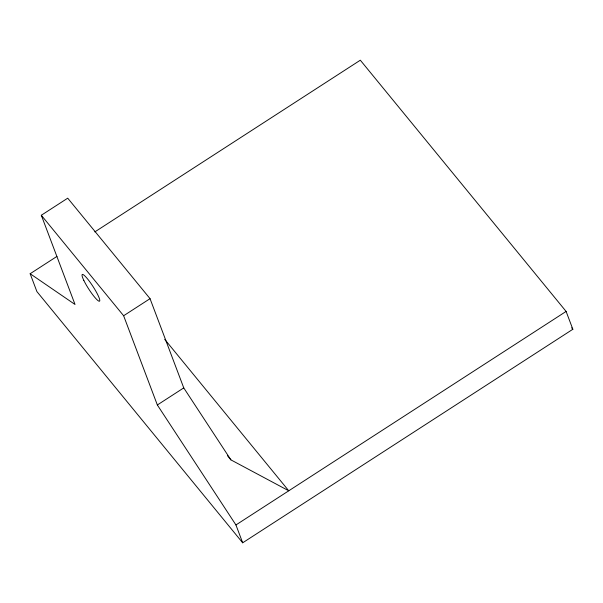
<?xml version="1.0" encoding="UTF-8"?>
<svg xmlns="http://www.w3.org/2000/svg" width="603" height="603" viewBox="0 0 603 603"><rect width="100%" height="100%" fill="white"/><g stroke="black" fill="none" stroke-linecap="round" stroke-linejoin="round"><path stroke-width="0.9" d="M56.961 256.396L30.15 273.732L75.028 304.485L41.313 215.256L67.724 198.176L150.041 298.666L183.757 387.895L230.911 459.878L288.762 490.789L164.694 339.323M94.829 231.899L360.323 60.202L566.104 311.427L572.85 329.268L242.677 542.798L36.896 291.573L30.15 273.732M242.677 542.798L235.939 524.957L157.345 404.975L123.63 315.746L150.041 298.666M157.345 404.975L183.757 387.895M235.939 524.957L566.104 311.427M571.659 327.813L572.85 329.268M41.313 215.256L123.63 315.746M227.474 455.687L230.911 459.878M83.825 280.41A15.927 2.487 57.1 0 0 99.103 301.221A15.927 2.487 57.1 0 0 89.772 281.789A15.927 2.487 57.1 0 0 83.825 280.41"/></g></svg>
